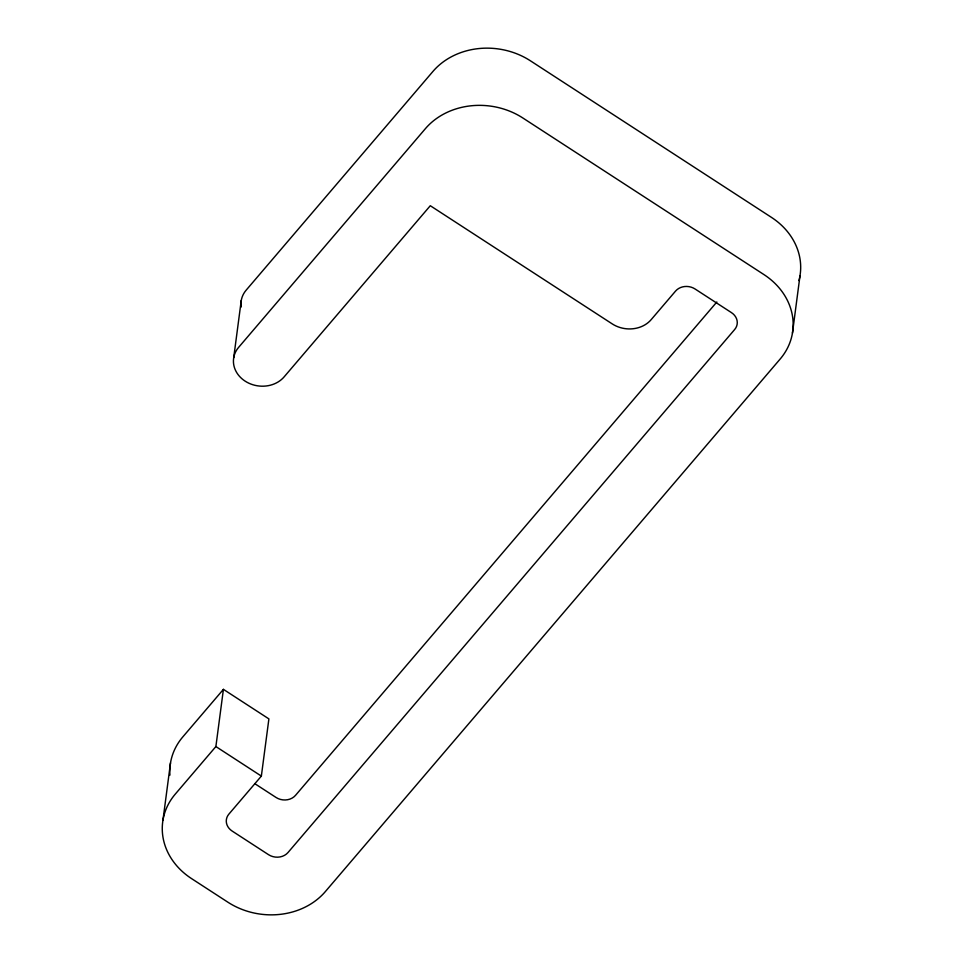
<?xml version="1.0" encoding="UTF-8"?>
<svg xmlns="http://www.w3.org/2000/svg" width="963" height="963" viewBox="0 0 963 963"><rect width="100%" height="100%" fill="white"/><g stroke="black" fill="none" stroke-linecap="round" stroke-linejoin="round"><path stroke-width="1.44" d="M162.976 820.067L170.511 762.865M233.708 357.742L241.244 300.528M215.881 746.554L223.416 689.352L268.894 718.892L261.358 776.094L228.881 814.132A14 12.001 7.5 0 0 232.119 831.033L268.508 854.663A14 12.001 7.5 0 0 287.997 852.532L734.673 329.502A14 12.001 7.5 0 0 731.423 312.602L695.045 288.972A14 12.001 7.5 0 0 675.545 291.103L651.181 319.632A28.011 24.003 7.5 0 1 612.203 323.881L430.292 205.721L284.109 376.894A28.011 24.003 7.5 0 1 245.132 381.143A28.011 24.003 7.5 0 1 238.631 347.354L425.417 128.633A70.022 60.019 7.5 0 1 522.873 118.004L763.912 274.563A70.022 60.019 7.5 0 1 780.15 359.043L325.35 891.582A70.022 60.019 7.5 0 1 227.906 902.211L191.517 878.581A70.022 60.019 7.5 0 1 175.278 794.102L215.881 746.554L261.358 776.094M792.453 333.078L799.976 275.875M223.416 689.352L182.814 736.9A70.022 60.019 7.5 0 0 169.933 775.131M716.845 301.985L295.533 795.33A14 12.001 7.5 0 1 276.044 797.46L254.714 783.605M798.953 280.582A70.022 60.019 7.5 0 0 771.435 217.361L530.408 60.801A70.022 60.019 7.5 0 0 432.953 71.418L246.167 290.152A28.011 24.003 7.5 0 0 241.183 307.028"/></g></svg>
